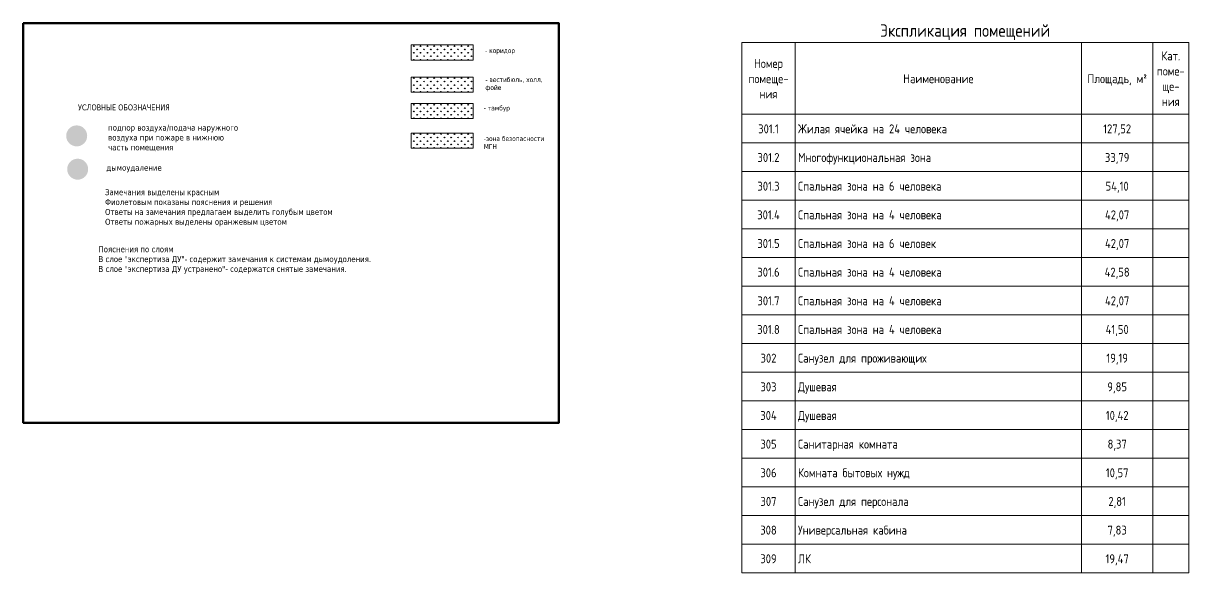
# Model space of a CAD drawing. Header units: millimetres. Extents: x -515342 to 330399, y -224905 to 507333.
# Drawn here: x -192261 to -159672, y 258049 to 273419 of the extents above; entities that cross this region are included whole.
import ezdxf

# ---------------------------------------------------------------- set-up
doc = ezdxf.new("R2010")
doc.units = ezdxf.units.MM
for name, color, linetype, lineweight in [('Графика', 7, 'Continuous', 0), ('Линии', 7, 'Continuous', 0), ('экспертиза ДУ', 1, 'Continuous', 0), ('экспертиза условные обозначения', 1, 'Continuous', 0)]:
    doc.layers.add(name, color=color, linetype=linetype, lineweight=lineweight)
doc.styles.add('GOST Common_5', font='', dxfattribs={"width": 0.9, "height": 3.5})
doc.styles.add('GOST Common_8', font='', dxfattribs={"width": 0.9, "height": 3.5})
doc.styles.add('ЭКСПЕРТИЗА', font='tahoma.ttf')
doc.styles.get('GOST Common_5').set_extended_font_data('GOST Common')
doc.styles.get('GOST Common_8').set_extended_font_data('GOST Common')

msp = doc.modelspace()

# ---------------------------------------------------------------- hatches: boundary and pattern name
at = {"layer": 'экспертиза ДУ', "lineweight": 0}
h = msp.add_hatch(color=5, dxfattribs=at)
edge = h.paths.add_edge_path()
edge.add_arc((-190768.4388, 270269.5341), 293.5661, 0, 360)
h = msp.add_hatch(color=30, dxfattribs=at)
edge = h.paths.add_edge_path()
edge.add_arc((-190741.2029, 269337.6013), 293.5661, 0, 360)
at = {"layer": 'экспертиза условные обозначения', "lineweight": 0}
h = msp.add_hatch(dxfattribs=at)
h.set_pattern_fill('GRASS', color=3, scale=5.296732, style=0)
h.set_pattern_definition([(90, (-115796.43, 285234.77), (-95.13202, 95.13202), [25.22569, -165.03835]), (45, (-115796.43, 285234.77), (-95.13202, 95.13202), [25.22569, -109.3113]), (135, (-115796.43, 285234.77), (-95.13202, -95.13202), [25.22569, -109.3113])])
h.paths.add_polyline_path([(-181412.4736, 272814.476), (-179684.7827, 272814.476), (-179684.7827, 272391.8107), (-181412.4736, 272391.8107)])
h = msp.add_hatch(dxfattribs=at)
h.set_pattern_fill('GRASS', color=6, scale=5.296732, style=0)
h.set_pattern_definition([(90, (-115796.43, 284335.56), (-95.13202, 95.13202), [25.22569, -165.03835]), (45, (-115796.43, 284335.56), (-95.13202, 95.13202), [25.22569, -109.3113]), (135, (-115796.43, 284335.56), (-95.13202, -95.13202), [25.22569, -109.3113])])
h.paths.add_polyline_path([(-181412.4736, 271915.2636), (-179684.7827, 271915.2636), (-179684.7827, 271492.5983), (-181412.4736, 271492.5983)])
h = msp.add_hatch(dxfattribs=at)
h.set_pattern_fill('GRASS', color=4, scale=5.296732, style=0)
h.set_pattern_definition([(90, (-115796.43, 283595.56), (-95.13202, 95.13202), [25.22569, -165.03835]), (45, (-115796.43, 283595.56), (-95.13202, 95.13202), [25.22569, -109.3113]), (135, (-115796.43, 283595.56), (-95.13202, -95.13202), [25.22569, -109.3113])])
h.paths.add_polyline_path([(-181412.4736, 271175.27), (-179684.7827, 271175.27), (-179684.7827, 270752.6048), (-181412.4736, 270752.6048)])
h = msp.add_hatch(dxfattribs=at)
h.set_pattern_fill('GRASS', color=30, scale=5.296732, style=0)
h.set_pattern_definition([(90, (-115796.43, 282769.4), (-95.13202, 95.13202), [25.22569, -165.03835]), (45, (-115796.43, 282769.4), (-95.13202, 95.13202), [25.22569, -109.3113]), (135, (-115796.43, 282769.4), (-95.13202, -95.13202), [25.22569, -109.3113])])
h.paths.add_polyline_path([(-181412.4736, 270349.1033), (-179684.7827, 270349.1033), (-179684.7827, 269926.438), (-181412.4736, 269926.438)])

# ---------------------------------------------------------------- linework, layer by layer
at = {"layer": 'Линии'}
for p, q in [((-172172.6721, 272882.979), (-172172.6721, 270878.3773)), ((-172172.6721, 272882.979), (-159672.2685, 272882.979)), ((-170672.6721, 272882.979), (-170672.6721, 270878.3773)), ((-162672.6721, 272882.979), (-162672.6721, 270878.3773)), ((-160672.6721, 272882.979), (-160672.6721, 270878.3773)), ((-159672.6721, 272882.979), (-159672.6721, 270878.3773)), ((-170672.6721, 270878.3773), (-172172.6721, 270878.3773)), ((-172172.6721, 270878.3773), (-172172.6721, 270076.5367)), ((-162672.6721, 270878.3773), (-170672.6721, 270878.3773)), ((-170672.6721, 270878.3773), (-170672.6721, 270076.5367)), ((-160672.6721, 270878.3773), (-162672.6721, 270878.3773)), ((-162672.6721, 270878.3773), (-162672.6721, 270076.5367)), ((-159672.6721, 270878.3773), (-160672.6721, 270878.3773)), ((-160672.6721, 270878.3773), (-160672.6721, 270076.5367)), ((-159672.6721, 270878.3773), (-159672.6721, 270076.5367)), ((-170672.6721, 270076.5367), (-172172.6721, 270076.5367)), ((-172172.6721, 270076.5367), (-172172.6721, 269274.696)), ((-162672.6721, 270076.5367), (-170672.6721, 270076.5367)), ((-170672.6721, 270076.5367), (-170672.6721, 269274.696)), ((-160672.6721, 270076.5367), (-162672.6721, 270076.5367)), ((-162672.6721, 270076.5367), (-162672.6721, 269274.696)), ((-159672.6721, 270076.5367), (-160672.6721, 270076.5367)), ((-160672.6721, 270076.5367), (-160672.6721, 269274.696)), ((-159672.6721, 270076.5367), (-159672.6721, 269274.696)), ((-170672.6721, 269274.696), (-172172.6721, 269274.696)), ((-172172.6721, 269274.696), (-172172.6721, 268472.8553)), ((-162672.6721, 269274.696), (-170672.6721, 269274.696)), ((-170672.6721, 269274.696), (-170672.6721, 268472.8553)), ((-160672.6721, 269274.696), (-162672.6721, 269274.696)), ((-162672.6721, 269274.696), (-162672.6721, 268472.8553)), ((-159672.6721, 269274.696), (-160672.6721, 269274.696)), ((-160672.6721, 269274.696), (-160672.6721, 268472.8553)), ((-159672.6721, 269274.696), (-159672.6721, 268472.8553)), ((-170672.6721, 268472.8553), (-172172.6721, 268472.8553)), ((-172172.6721, 268472.8553), (-172172.6721, 267671.0146)), ((-162672.6721, 268472.8553), (-170672.6721, 268472.8553)), ((-170672.6721, 268472.8553), (-170672.6721, 267671.0146)), ((-160672.6721, 268472.8553), (-162672.6721, 268472.8553)), ((-162672.6721, 268472.8553), (-162672.6721, 267671.0146)), ((-159672.6721, 268472.8553), (-160672.6721, 268472.8553)), ((-160672.6721, 268472.8553), (-160672.6721, 267671.0146)), ((-159672.6721, 268472.8553), (-159672.6721, 267671.0146)), ((-170672.6721, 267671.0146), (-172172.6721, 267671.0146)), ((-172172.6721, 267671.0146), (-172172.6721, 266869.174)), ((-162672.6721, 267671.0146), (-170672.6721, 267671.0146)), ((-170672.6721, 267671.0146), (-170672.6721, 266869.174)), ((-160672.6721, 267671.0146), (-162672.6721, 267671.0146)), ((-162672.6721, 267671.0146), (-162672.6721, 266869.174)), ((-159672.6721, 267671.0146), (-160672.6721, 267671.0146)), ((-160672.6721, 267671.0146), (-160672.6721, 266869.174)), ((-159672.6721, 267671.0146), (-159672.6721, 266869.174)), ((-170672.6721, 266869.174), (-172172.6721, 266869.174)), ((-172172.6721, 266869.174), (-172172.6721, 266067.3333)), ((-162672.6721, 266869.174), (-170672.6721, 266869.174)), ((-170672.6721, 266869.174), (-170672.6721, 266067.3333)), ((-160672.6721, 266869.174), (-162672.6721, 266869.174)), ((-162672.6721, 266869.174), (-162672.6721, 266067.3333)), ((-159672.6721, 266869.174), (-160672.6721, 266869.174)), ((-160672.6721, 266869.174), (-160672.6721, 266067.3333)), ((-159672.6721, 266869.174), (-159672.6721, 266067.3333)), ((-170672.6721, 266067.3333), (-172172.6721, 266067.3333)), ((-172172.6721, 266067.3333), (-172172.6721, 265265.4926)), ((-162672.6721, 266067.3333), (-170672.6721, 266067.3333)), ((-170672.6721, 266067.3333), (-170672.6721, 265265.4926)), ((-160672.6721, 266067.3333), (-162672.6721, 266067.3333)), ((-162672.6721, 266067.3333), (-162672.6721, 265265.4926)), ((-159672.6721, 266067.3333), (-160672.6721, 266067.3333)), ((-160672.6721, 266067.3333), (-160672.6721, 265265.4926)), ((-159672.6721, 266067.3333), (-159672.6721, 265265.4926)), ((-170672.6721, 265265.4926), (-172172.6721, 265265.4926)), ((-172172.6721, 265265.4926), (-172172.6721, 264463.6519)), ((-162672.6721, 265265.4926), (-170672.6721, 265265.4926)), ((-170672.6721, 265265.4926), (-170672.6721, 264463.6519)), ((-160672.6721, 265265.4926), (-162672.6721, 265265.4926)), ((-162672.6721, 265265.4926), (-162672.6721, 264463.6519)), ((-159672.6721, 265265.4926), (-160672.6721, 265265.4926)), ((-160672.6721, 265265.4926), (-160672.6721, 264463.6519)), ((-159672.6721, 265265.4926), (-159672.6721, 264463.6519)), ((-170672.6721, 264463.6519), (-172172.6721, 264463.6519)), ((-172172.6721, 264463.6519), (-172172.6721, 263661.8113)), ((-162672.6721, 264463.6519), (-170672.6721, 264463.6519)), ((-170672.6721, 264463.6519), (-170672.6721, 263661.8113)), ((-160672.6721, 264463.6519), (-162672.6721, 264463.6519)), ((-162672.6721, 264463.6519), (-162672.6721, 263661.8113)), ((-159672.6721, 264463.6519), (-160672.6721, 264463.6519)), ((-160672.6721, 264463.6519), (-160672.6721, 263661.8113)), ((-159672.6721, 264463.6519), (-159672.6721, 263661.8113)), ((-170672.6721, 263661.8113), (-172172.6721, 263661.8113)), ((-172172.6721, 263661.8113), (-172172.6721, 262859.9706)), ((-162672.6721, 263661.8113), (-170672.6721, 263661.8113)), ((-170672.6721, 263661.8113), (-170672.6721, 262859.9706)), ((-160672.6721, 263661.8113), (-162672.6721, 263661.8113)), ((-162672.6721, 263661.8113), (-162672.6721, 262859.9706)), ((-159672.6721, 263661.8113), (-160672.6721, 263661.8113)), ((-160672.6721, 263661.8113), (-160672.6721, 262859.9706)), ((-159672.6721, 263661.8113), (-159672.6721, 262859.9706)), ((-170672.6721, 262859.9706), (-172172.6721, 262859.9706)), ((-172172.6721, 262859.9706), (-172172.6721, 262058.1299)), ((-162672.6721, 262859.9706), (-170672.6721, 262859.9706)), ((-170672.6721, 262859.9706), (-170672.6721, 262058.1299)), ((-160672.6721, 262859.9706), (-162672.6721, 262859.9706)), ((-162672.6721, 262859.9706), (-162672.6721, 262058.1299)), ((-159672.6721, 262859.9706), (-160672.6721, 262859.9706)), ((-160672.6721, 262859.9706), (-160672.6721, 262058.1299)), ((-159672.6721, 262859.9706), (-159672.6721, 262058.1299)), ((-170672.6721, 262058.1299), (-172172.6721, 262058.1299)), ((-172172.6721, 262058.1299), (-172172.6721, 261256.2892)), ((-162672.6721, 262058.1299), (-170672.6721, 262058.1299)), ((-170672.6721, 262058.1299), (-170672.6721, 261256.2892)), ((-160672.6721, 262058.1299), (-162672.6721, 262058.1299)), ((-162672.6721, 262058.1299), (-162672.6721, 261256.2892)), ((-159672.6721, 262058.1299), (-160672.6721, 262058.1299)), ((-160672.6721, 262058.1299), (-160672.6721, 261256.2892)), ((-159672.6721, 262058.1299), (-159672.6721, 261256.2892)), ((-170672.6721, 261256.2892), (-172172.6721, 261256.2892)), ((-172172.6721, 261256.2892), (-172172.6721, 260454.4486)), ((-162672.6721, 261256.2892), (-170672.6721, 261256.2892)), ((-170672.6721, 261256.2892), (-170672.6721, 260454.4486)), ((-160672.6721, 261256.2892), (-162672.6721, 261256.2892)), ((-162672.6721, 261256.2892), (-162672.6721, 260454.4486)), ((-159672.6721, 261256.2892), (-160672.6721, 261256.2892)), ((-160672.6721, 261256.2892), (-160672.6721, 260454.4486)), ((-159672.6721, 261256.2892), (-159672.6721, 260454.4486)), ((-170672.6721, 260454.4486), (-172172.6721, 260454.4486)), ((-172172.6721, 260454.4486), (-172172.6721, 259652.6079)), ((-162672.6721, 260454.4486), (-170672.6721, 260454.4486)), ((-170672.6721, 260454.4486), (-170672.6721, 259652.6079)), ((-160672.6721, 260454.4486), (-162672.6721, 260454.4486)), ((-162672.6721, 260454.4486), (-162672.6721, 259652.6079)), ((-159672.6721, 260454.4486), (-160672.6721, 260454.4486)), ((-160672.6721, 260454.4486), (-160672.6721, 259652.6079)), ((-159672.6721, 260454.4486), (-159672.6721, 259652.6079)), ((-170672.6721, 259652.6079), (-172172.6721, 259652.6079)), ((-172172.6721, 259652.6079), (-172172.6721, 258850.7672)), ((-162672.6721, 259652.6079), (-170672.6721, 259652.6079)), ((-170672.6721, 259652.6079), (-170672.6721, 258850.7672)), ((-160672.6721, 259652.6079), (-162672.6721, 259652.6079)), ((-162672.6721, 259652.6079), (-162672.6721, 258850.7672)), ((-159672.6721, 259652.6079), (-160672.6721, 259652.6079)), ((-160672.6721, 259652.6079), (-160672.6721, 258850.7672)), ((-159672.6721, 259652.6079), (-159672.6721, 258850.7672)), ((-170672.6721, 258850.7672), (-172172.6721, 258850.7672)), ((-172172.6721, 258850.7672), (-172172.6721, 258048.9265)), ((-162672.6721, 258850.7672), (-170672.6721, 258850.7672)), ((-170672.6721, 258850.7672), (-170672.6721, 258048.9265)), ((-160672.6721, 258850.7672), (-162672.6721, 258850.7672)), ((-162672.6721, 258850.7672), (-162672.6721, 258048.9265)), ((-159672.6721, 258850.7672), (-160672.6721, 258850.7672)), ((-160672.6721, 258850.7672), (-160672.6721, 258048.9265)), ((-159672.6721, 258850.7672), (-159672.6721, 258048.9265)), ((-170672.6721, 258048.9265), (-172172.6721, 258048.9265)), ((-162672.6721, 258048.9265), (-170672.6721, 258048.9265)), ((-160672.6721, 258048.9265), (-162672.6721, 258048.9265)), ((-159672.6721, 258048.9265), (-160672.6721, 258048.9265))]:
    msp.add_line(p, q, dxfattribs=at)
at = {"layer": 'экспертиза условные обозначения', "lineweight": 50, "ltscale": 10000}
msp.add_lwpolyline([(-192261.2219, 273419.2374), (-177282.552, 273419.2374), (-177282.552, 262245.0228), (-192261.2219, 262245.0228)], close=True, dxfattribs=at)
msp.add_lwpolyline([(-192261.2219, 273419.2374), (-177282.552, 273419.2374), (-177282.552, 262245.0228), (-192261.2219, 262245.0228)], close=True, dxfattribs=at)
at = {"layer": 'экспертиза условные обозначения', "color": 3, "lineweight": 0}
msp.add_lwpolyline([(-181412.4736, 272814.476), (-179684.7827, 272814.476), (-179684.7827, 272391.8107), (-181412.4736, 272391.8107)], close=True, dxfattribs=at)
at = {"layer": 'экспертиза условные обозначения', "color": 6, "lineweight": 0}
msp.add_lwpolyline([(-181412.4736, 271915.2636), (-179684.7827, 271915.2636), (-179684.7827, 271492.5983), (-181412.4736, 271492.5983)], close=True, dxfattribs=at)
at = {"layer": 'экспертиза условные обозначения', "color": 4, "lineweight": 0}
msp.add_lwpolyline([(-181412.4736, 271175.27), (-179684.7827, 271175.27), (-179684.7827, 270752.6048), (-181412.4736, 270752.6048)], close=True, dxfattribs=at)
at = {"layer": 'экспертиза условные обозначения', "color": 30, "lineweight": 0}
msp.add_lwpolyline([(-181412.4736, 270349.1033), (-179684.7827, 270349.1033), (-179684.7827, 269926.438), (-181412.4736, 269926.438)], close=True, dxfattribs=at)

# ---------------------------------------------------------------- texts
at = {"layer": 'Графика', "line_spacing_factor": 1.022761}
for s, insert, char_height, width, attachment_point, style in [('Экспликация помещений', (-165922.4703, 273392.8689), 350, 5600.436028, 2, 'GOST Common_8'), ('Кат.\\Pпоме-\\Pще-\\Pния', (-160172.6721, 272633.5357), 250, 962.446919, 2, 'GOST Common_5'), ('Номер\\Pпомеще-\\Pния', (-171422.6721, 272420.4605), 250, 1418.025241, 2, 'GOST Common_5'), ('Наименование', (-166672.6721, 271994.3101), 250, 2353.318486, 2, 'GOST Common_5'), ('Площадь, м\\fGOST Common|b0|i0|c238|p34|;\\W.9;²', (-161672.6721, 271994.3101), 250, 2009.371938, 2, 'GOST Common_5'), ('301.1', (-171422.6721, 270591.0889), 250, 727.115071, 2, 'GOST Common_5'), ('Жилая ячейка на 24 человека', (-170597.6721, 270591.0889), 250, 4893.69562, 1, 'GOST Common_5'), ('127,52', (-161672.6721, 270591.0889), 250, 977.532294, 2, 'GOST Common_5'), ('301.2', (-171422.6721, 269789.2482), 250, 778.405345, 2, 'GOST Common_5'), ('Многофункциональная зона', (-170597.6721, 269789.2482), 250, 4601.039347, 1, 'GOST Common_5'), ('33,79', (-161672.6721, 269789.2482), 250, 841.76392, 2, 'GOST Common_5'), ('301.3', (-171422.6721, 268987.4075), 250, 778.405345, 2, 'GOST Common_5'), ('Спальная зона на 6 человека', (-170597.6721, 268987.4075), 250, 4800.166295, 1, 'GOST Common_5'), ('54,10', (-161672.6721, 268987.4075), 250, 817.62732, 2, 'GOST Common_5'), ('301.4', (-171422.6721, 268185.5669), 250, 805.55902, 2, 'GOST Common_5'), ('Спальная зона на 4 человека', (-170597.6721, 268185.5669), 250, 4827.31997, 1, 'GOST Common_5'), ('42,07', (-161672.6721, 268185.5669), 250, 868.917595, 2, 'GOST Common_5'), ('301.5', (-171422.6721, 267383.7262), 250, 778.405345, 2, 'GOST Common_5'), ('Спальная зона на 6 человек', (-170597.6721, 267383.7262), 250, 4585.953972, 1, 'GOST Common_5'), ('42,07', (-161672.6721, 267383.7262), 250, 868.917595, 2, 'GOST Common_5'), ('301.6', (-171422.6721, 266581.8855), 250, 778.405345, 2, 'GOST Common_5'), ('Спальная зона на 4 человека', (-170597.6721, 266581.8855), 250, 4827.31997, 1, 'GOST Common_5'), ('42,58', (-161672.6721, 266581.8855), 250, 868.917595, 2, 'GOST Common_5'), ('301.7', (-171422.6721, 265780.0448), 250, 778.405345, 2, 'GOST Common_5'), ('Спальная зона на 4 человека', (-170597.6721, 265780.0448), 250, 4827.31997, 1, 'GOST Common_5'), ('42,07', (-161672.6721, 265780.0448), 250, 868.917595, 2, 'GOST Common_5'), ('301.8', (-171422.6721, 264978.2041), 250, 778.405345, 2, 'GOST Common_5'), ('Спальная зона на 4 человека', (-170597.6721, 264978.2041), 250, 4827.31997, 1, 'GOST Common_5'), ('41,50', (-161672.6721, 264978.2041), 250, 817.62732, 2, 'GOST Common_5'), ('302', (-171422.6721, 264176.3635), 250, 561.175947, 2, 'GOST Common_5'), ('Санузел для проживающих', (-170597.6721, 264176.3635), 250, 4335.536748, 1, 'GOST Common_5'), ('19,19', (-161672.6721, 264176.3635), 250, 739.18337, 2, 'GOST Common_5'), ('303', (-171422.6721, 263374.5228), 250, 561.175947, 2, 'GOST Common_5'), ('Душевая', (-170597.6721, 263374.5228), 250, 1445.178916, 1, 'GOST Common_5'), ('9,85', (-161672.6721, 263374.5228), 250, 654.705271, 2, 'GOST Common_5'), ('304', (-171422.6721, 262572.6821), 250, 588.329621, 2, 'GOST Common_5'), ('Душевая', (-170597.6721, 262572.6821), 250, 1445.178916, 1, 'GOST Common_5'), ('10,42', (-161672.6721, 262572.6821), 250, 817.62732, 2, 'GOST Common_5'), ('305', (-171422.6721, 261770.8414), 250, 561.175947, 2, 'GOST Common_5'), ('Санитарная комната', (-170597.6721, 261770.8414), 250, 3545.063103, 1, 'GOST Common_5'), ('8,37', (-161672.6721, 261770.8414), 250, 654.705271, 2, 'GOST Common_5'), ('306', (-171422.6721, 260969.0008), 250, 561.175947, 2, 'GOST Common_5'), ('Комната бытовых нужд', (-170597.6721, 260969.0008), 250, 3879.958426, 1, 'GOST Common_5'), ('10,57', (-161672.6721, 260969.0008), 250, 790.473645, 2, 'GOST Common_5'), ('307', (-171422.6721, 260167.1601), 250, 561.175947, 2, 'GOST Common_5'), ('Санузел для персонала', (-170597.6721, 260167.1601), 250, 3786.429102, 1, 'GOST Common_5'), ('2,81', (-161672.6721, 260167.1601), 250, 603.414996, 2, 'GOST Common_5'), ('308', (-171422.6721, 259365.3194), 250, 561.175947, 2, 'GOST Common_5'), ('Универсальная кабина', (-170597.6721, 259365.3194), 250, 3759.275427, 1, 'GOST Common_5'), ('7,83', (-161672.6721, 259365.3194), 250, 654.705271, 2, 'GOST Common_5'), ('309', (-171422.6721, 258563.4787), 250, 561.175947, 2, 'GOST Common_5'), ('ЛК', (-170597.6721, 258563.4787), 250, 428.424647, 1, 'GOST Common_5'), ('19,47', (-161672.6721, 258563.4787), 250, 817.62732, 2, 'GOST Common_5')]:
    msp.add_mtext(s, dxfattribs=dict(at, insert=insert, char_height=char_height, width=width, attachment_point=attachment_point, style=style))
at = {"layer": 'экспертиза условные обозначения', "color": 1, "ltscale": 100, "char_height": 132.418295, "attachment_point": 1}
for s, insert, width in [('{\\fTahoma|b0|i0|c204|p32;- коридор}', (-179345.6496, 272721.3495), 1727.46843), ('{\\fTahoma|b0|i0|c204|p34;- вестибюль, холл, \\Pфойе}', (-179340.7513, 271908.5373), 2874.88981), ('{\\fTahoma|b0|i0|c204|p32;- тамбур}', (-179383.3095, 271114.5754), 1727.46843), ('{\\fTahoma|b0|i0|c204|p34;-зона безопасности МГН}', (-179383.3095, 270259.2886), 1727.46843)]:
    msp.add_mtext(s, dxfattribs=dict(at, insert=insert, width=width))
at = {"layer": 'экспертиза условные обозначения', "ltscale": 100, "insert": (-190733.8846, 271149.0293), "char_height": 165.522868, "width": 13060.842646, "attachment_point": 1, "style": 'ЭКСПЕРТИЗА'}
msp.add_mtext('{\\fTahoma|b0|i0|c204|p32;\\W0.9;\\C9;УСЛОВНЫЕ ОБОЗНАЧЕНИЯ}', dxfattribs=at)
at = {"layer": 'экспертиза условные обозначения', "color": 1, "ltscale": 100, "char_height": 165.522868, "attachment_point": 1, "style": 'ЭКСПЕРТИЗА'}
for s, insert, width in [('подпор воздуха/подача наружного воздуха при пожаре в нижнюю часть помещения ', (-189889.6656, 270582.1418), 3735.37303), ('дымоудаление  ', (-189936.5238, 269462.3236), 3640.242005), ('{\\fTahoma|b0|i0|c204|p32;Замечания выделены красным\\P\\C6;Фиолетовым показаны пояснения и решения\\C2;\\P\\C4;Ответы на замечания предлагаем выделить голубым цветом\\P\\C30;Ответы пожарных выделены оранжевым цветом}', (-189976.2959, 268776.2395), 7259.305162), ('{\\C7;Пояснения по слоям\\P}В слое "экспертиза ДУ"- содержит замечания к системам дымоудоления.\\P{\\C3;В слое "экспертиза ДУ устранено"- содержатся снятые замечания.}', (-190159.921, 267180.7497), 7259.305162)]:
    msp.add_mtext(s, dxfattribs=dict(at, insert=insert, width=width))

doc.saveas('drawing.dxf')
